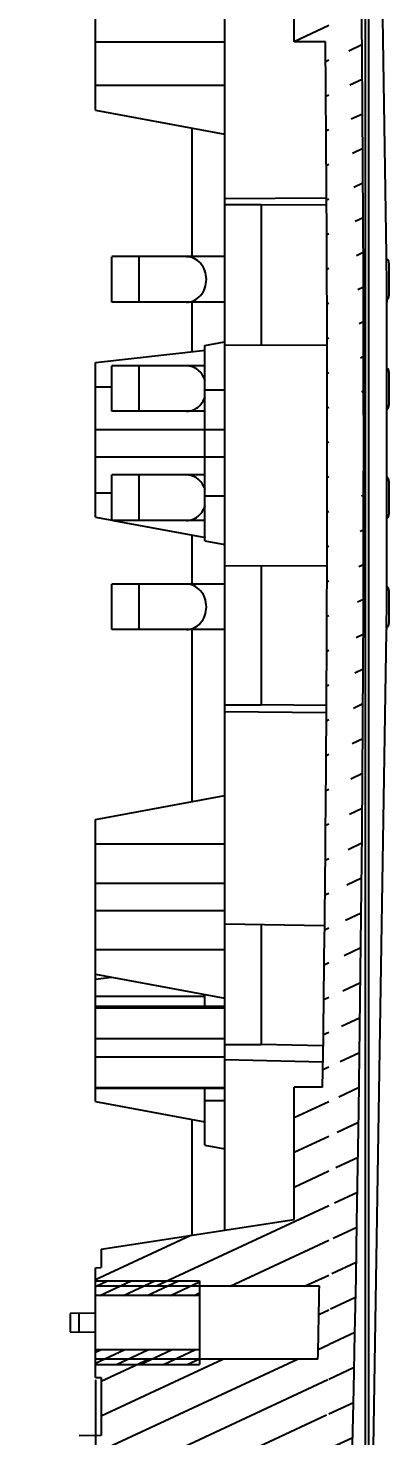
# Model space of a CAD drawing. Header units: millimetres. Extents: x -1 to 407, y -1 to 283.
# Drawn here: x 312.58 to 322.48, y 116.57 to 155.25 of the extents above; entities that cross this region are included whole.
import ezdxf
from ezdxf.enums import TextEntityAlignment as Align

# ---------------------------------------------------------------- set-up
doc = ezdxf.new("R2010")
doc.units = ezdxf.units.MM
doc.header["$LTSCALE"] = 23.1
doc.layers.get('0').update_dxf_attribs({"linetype": 'CONTINUOUS'})
doc.layers.add('_225599', color=7, linetype='CONTINUOUS')
doc.layers.add('_754668', color=7, linetype='CONTINUOUS')
doc.styles.get("Standard").update_dxf_attribs({"font": 'txt', "width": 0.6})
doc.dimstyles.new('DIMSTYLE_4', dxfattribs={"dimtxt": 2.5, "dimasz": 1.8, "dimexe": 0.05, "dimexo": 0.0625, "dimtad": 1, "dimlfac": 2, "dimzin": 0, "dimdsep": 46, "dimtxsty": 'Standard', "dimblk": '_FILLED', "dimblk1": '_FILLED', "dimblk2": '_FILLED', "dimcen": 0.09, "dimadec": 0, "dimazin": 0, "dimtp": 0.01, "dimtm": 0.01, "dimtfac": 1, "dimtofl": 0, "dimtmove": 0, "dimatfit": 3, "dimldrblk": '_FILLED', "dimfxl": 1, "dimtolj": 1, "dimtzin": 0, "dimarcsym": 0})

# ---------------------------------------------------------------- blocks, each defined once
blk = doc.blocks.new('_FILLED')
at = {"color": 0, "linetype": 'ByBlock'}
blk.add_solid([(0, 0), (-1, 0.222), (-1, -0.222)], dxfattribs=at)
blk = doc.blocks.new('*D119')
at = {"color": 2, "linetype": 'Continuous'}
for p, q in [((314.434, 118.105), (314.434, 71.8)), ((317.584, 93.935), (317.584, 71.8)), ((314.434, 71.85), (303.051, 71.85)), ((303.051, 71.85), (316.009, 71.85)), ((317.784, 71.85), (316.009, 71.85)), ((317.584, 71.85), (317.784, 71.85))]:
    blk.add_line(p, q, dxfattribs=at)
at = {"color": 2, "linetype": 'Continuous', "xscale": 1.8, "yscale": 1.8, "zscale": 1.8}
blk.add_blockref('_FILLED', (314.434, 71.85), dxfattribs=at)
at = {"color": 2, "linetype": 'Continuous', "xscale": 1.8, "yscale": 1.8, "zscale": 1.8, "rotation": 180}
blk.add_blockref('_FILLED', (317.584, 71.85), dxfattribs=at)
at = {"color": 2, "linetype": 'Continuous', "width": 0.6}
blk.add_text('6.30', height=2.5, dxfattribs=at).set_placement((309.051, 72.475), align=Align.RIGHT)

msp = doc.modelspace()

# ---------------------------------------------------------------- hatches: boundary and pattern name
at = {"linetype": 'Continuous'}
h = msp.add_hatch(dxfattribs=at)
h.set_pattern_fill('DEFAULT__3', color=2, scale=0.864665, angle=205, style=0, pattern_type=0)
h.set_pattern_definition([(205, (0, 0), (0.365423, -0.7836522), [])])
edge = h.paths.add_edge_path()
edge.add_line((317.5837, 193.123), (317.0837, 193.0792))
edge.add_line((317.5837, 193.698), (317.5837, 193.123))
edge.add_line((317.5837, 193.698), (317.7837, 193.698))
edge.add_line((317.7837, 193.698), (317.7837, 193.848))
edge.add_line((319.8876, 193.7377), (317.7837, 193.848))
edge.add_arc((319.8355, 192.7387), 1.0003, 2.25984, 87.01442)
edge.add_spline(control_points=[(321.7935, 143.848), (321.7935, 160.1632), (321.474, 176.4754), (320.835, 192.7782)], knot_values=[0, 0, 0, 0, 1, 1, 1, 1], weights=[1, 0.9998721, 0.9998721, 1], degree=3, periodic=0)
edge.add_spline(control_points=[(320.835, 94.9178), (321.474, 111.2205), (321.7935, 127.5327), (321.7935, 143.848)], knot_values=[0, 0, 0, 0, 1, 1, 1, 1], weights=[1, 0.9998721, 0.9998721, 1], degree=3, periodic=0)
edge.add_arc((319.8355, 94.9572), 1.0003, 272.98558, 357.74016)
edge.add_line((317.7837, 93.848), (319.8876, 93.9582))
edge.add_line((317.7837, 93.848), (317.7837, 93.998))
edge.add_line((317.5837, 93.998), (317.7837, 93.998))
edge.add_line((317.5837, 94.573), (317.5837, 93.998))
edge.add_line((317.0837, 94.6167), (317.5837, 94.573))
edge.add_line((317.0837, 95.0484), (317.0837, 94.6167))
edge.add_line((319.8445, 95.1931), (317.0837, 95.0484))
edge.add_line((319.8445, 95.1931), (319.8837, 96.2087))
edge.add_line((319.8837, 96.2087), (319.8837, 114.6494))
edge.add_line((313.7337, 114.7031), (319.8837, 114.6494))
edge.add_line((313.7337, 114.7031), (313.7337, 116.3168))
edge.add_spline(control_points=[(313.9793, 116.5667), (313.8349, 116.5642), (313.7337, 116.4612), (313.7337, 116.3168)], knot_values=[0, 0, 0, 0, 1, 1, 1, 1], weights=[1, 0.8088336, 0.8088336, 1], degree=3, periodic=0)
edge.add_line((314.5837, 116.5773), (313.9793, 116.5667))
edge.add_line((314.5837, 118.1664), (314.5837, 116.5773))
edge.add_line((314.4337, 118.1677), (314.5837, 118.1664))
edge.add_line((314.4337, 118.1677), (314.4337, 118.678))
edge.add_line((314.5837, 118.678), (314.4337, 118.678))
edge.add_line((320.5392, 118.678), (314.5837, 118.678))
edge.add_spline(control_points=[(320.5392, 118.678), (320.5527, 119.3446), (320.5656, 120.0113), (320.578, 120.678)], knot_values=[0, 0, 0, 0, 1, 1, 1, 1], weights=[1, 0.9999998, 0.9999998, 1], degree=3, periodic=0)
edge.add_line((320.578, 120.678), (314.4337, 120.678))
edge.add_line((314.4337, 120.678), (314.4337, 121.1883))
edge.add_line((314.4337, 121.1883), (314.5837, 121.1896))
edge.add_line((314.5837, 121.6986), (314.5837, 121.1896))
edge.add_line((314.5837, 121.6986), (319.8837, 122.514))
edge.add_line((319.8837, 122.514), (319.8837, 126.148))
edge.add_line((320.6675, 126.148), (319.8837, 126.148))
edge.add_spline(control_points=[(320.6675, 126.148), (320.8033, 135.7241), (320.8289, 145.3012), (320.7443, 154.878)], knot_values=[0, 0, 0, 0, 1, 1, 1, 1], weights=[1, 0.9999559, 0.9999559, 1], degree=3, periodic=0)
edge.add_line((320.7443, 154.878), (319.8837, 154.878))
edge.add_line((319.8837, 154.878), (319.8837, 155.628))
edge.add_line((319.8837, 155.628), (320.7374, 155.628))
edge.add_spline(control_points=[(320.7374, 155.628), (320.6601, 163.8197), (320.5022, 172.0104), (320.2636, 180.199)], knot_values=[0, 0, 0, 0, 1, 1, 1, 1], weights=[1, 0.9999677, 0.9999677, 1], degree=3, periodic=0)
edge.add_line((314.4337, 180.2528), (320.2636, 180.199))
edge.add_line((314.4337, 180.2528), (314.4337, 180.8119))
edge.add_line((314.5837, 180.8119), (314.4337, 180.8119))
edge.add_line((320.2456, 180.8119), (314.5837, 180.8119))
edge.add_spline(control_points=[(320.2456, 180.8119), (320.2285, 181.3893), (320.211, 181.9666), (320.1931, 182.544)], knot_values=[0, 0, 0, 0, 1, 1, 1, 1], weights=[1, 0.9999998, 0.9999998, 1], degree=3, periodic=0)
edge.add_line((320.1931, 182.544), (314.4337, 182.544))
edge.add_line((314.4337, 182.544), (314.4337, 183.1031))
edge.add_line((320.174, 183.1561), (314.4337, 183.1031))
edge.add_spline(control_points=[(320.174, 183.1561), (320.0758, 186.2721), (319.966, 189.3877), (319.8445, 192.5028)], knot_values=[0, 0, 0, 0, 1, 1, 1, 1], weights=[1, 0.9999953, 0.9999953, 1], degree=3, periodic=0)
edge.add_line((317.0837, 192.6475), (319.8445, 192.5028))
edge.add_line((317.0837, 193.0792), (317.0837, 192.6475))
h = msp.add_hatch(dxfattribs=at)
h.set_pattern_fill('DEFAULT__2', color=2, scale=0.273461, angle=205, style=0, pattern_type=0)
h.set_pattern_definition([(205, (0, 0), (0.11556981, -0.24784027), [])])
edge = h.paths.add_edge_path()
edge.add_line((314.4337, 120.828), (317.2837, 120.828))
edge.add_line((317.2837, 120.828), (317.2837, 120.428))
edge.add_line((317.2837, 120.428), (314.4337, 120.428))
edge.add_line((314.4337, 120.828), (314.4337, 120.428))
edge = h.paths.add_edge_path()
edge.add_line((314.4337, 118.528), (317.2837, 118.528))
edge.add_line((314.4337, 118.928), (314.4337, 118.528))
edge.add_line((317.2837, 118.928), (314.4337, 118.928))
edge.add_line((317.2837, 118.928), (317.2837, 118.528))

# ---------------------------------------------------------------- linework, layer by layer
at = {"color": 7, "linetype": 'Continuous'}
for p, q in [((317.9837, 148.973), (314.8837, 148.973)), ((314.8837, 147.7231), (314.8837, 148.9729)), ((315.6337, 147.723), (315.6337, 148.973)), ((322.4837, 148.802), (322.4837, 147.8939)), ((317.9837, 147.723), (314.8837, 147.723)), ((317.4337, 145.973), (314.8837, 145.973)), ((314.8837, 144.7231), (314.8837, 145.9729)), ((315.6337, 144.723), (315.6337, 145.973)), ((322.4837, 145.802), (322.4837, 144.8939)), ((317.4337, 144.723), (314.8837, 144.723)), ((317.4337, 142.973), (314.8837, 142.973)), ((314.8837, 141.7231), (314.8837, 142.9729)), ((315.6337, 141.723), (315.6337, 142.973)), ((322.4837, 142.802), (322.4837, 141.8939)), ((317.4337, 141.723), (314.8837, 141.723)), ((317.9837, 139.973), (314.8837, 139.973)), ((314.8837, 138.7231), (314.8837, 139.9729)), ((315.6337, 138.723), (315.6337, 139.973)), ((322.4837, 139.802), (322.4837, 138.8939)), ((317.9837, 138.723), (314.8837, 138.723))]:
    msp.add_line(p, q, dxfattribs=at)
for centre, start, end in [((322.3337, 148.802), 0, 53.28067), ((322.3337, 147.8939), 308.97334, 360), ((322.3337, 145.802), 0, 48.58121), ((322.3337, 144.8939), 312.16049, 360), ((322.3337, 142.802), 0, 47.83951), ((322.3337, 141.8939), 311.41879, 360), ((322.3337, 139.802), 0, 51.02666), ((322.3337, 138.8939), 306.71933, 360)]:
    msp.add_arc(centre, 0.15, start, end, dxfattribs=at)
for points, knots in [([(317.474, 148.348), (317.474, 148.4289), (317.447, 148.5893), (317.3296, 148.7962), (317.1502, 148.9385), (317.0036, 148.9729), (316.9327, 148.9729)], [0, 0, 0, 0, 0.2663561, 0.5233996, 0.766783, 1, 1, 1, 1]), ([(316.9327, 147.723), (317.0036, 147.723), (317.1502, 147.7574), (317.3296, 147.8997), (317.447, 148.1067), (317.474, 148.2671), (317.474, 148.348)], [0, 0, 0, 0, 0.233217, 0.4766004, 0.7336439, 1, 1, 1, 1]), ([(317.4379, 145.5724), (317.4188, 145.6298), (317.3661, 145.738), (317.2467, 145.8687), (317.0979, 145.9533), (316.987, 145.9729), (316.9327, 145.9729)], [0, 0, 0, 0, 0.2645352, 0.5187655, 0.7626314, 1, 1, 1, 1]), ([(317.3305, 144.9242), (317.3422, 144.9387), (317.3867, 145), (317.4199, 145.0694), (317.4379, 145.1235)], [0, 0, 0, 0, 0.246138, 1, 1, 1, 1]), ([(316.9327, 144.723), (317.0072, 144.723), (317.1616, 144.7611), (317.2819, 144.8632), (317.3305, 144.9242)], [0, 0, 0, 0, 0.4884332, 1, 1, 1, 1]), ([(317.3305, 142.7718), (317.2819, 142.8327), (317.1616, 142.9349), (317.0072, 142.9729), (316.9327, 142.9729)], [0, 0, 0, 0, 0.5115668, 1, 1, 1, 1]), ([(317.4379, 142.5724), (317.4318, 142.5907), (317.4049, 142.6614), (317.3657, 142.7277), (317.3305, 142.7718)], [0, 0, 0, 0, 0.2545893, 1, 1, 1, 1]), ([(316.9327, 141.723), (316.987, 141.723), (317.0979, 141.7426), (317.2467, 141.8272), (317.3661, 141.9579), (317.4188, 142.0661), (317.4379, 142.1235)], [0, 0, 0, 0, 0.2373686, 0.4812345, 0.7354648, 1, 1, 1, 1]), ([(317.474, 139.348), (317.474, 139.4289), (317.447, 139.5893), (317.3296, 139.7962), (317.1502, 139.9385), (317.0036, 139.9729), (316.9327, 139.9729)], [0, 0, 0, 0, 0.2663561, 0.5233996, 0.766783, 1, 1, 1, 1]), ([(316.9327, 138.723), (317.0036, 138.723), (317.1502, 138.7574), (317.3296, 138.8997), (317.447, 139.1067), (317.474, 139.2671), (317.474, 139.348)], [0, 0, 0, 0, 0.233217, 0.4766004, 0.7336439, 1, 1, 1, 1])]:
    msp.add_open_spline(points, degree=3, knots=knots, dxfattribs=at)
at = {"layer": '_225599', "color": 7, "linetype": 'Continuous'}
for p, q in [((314.4337, 120.828), (317.2837, 120.828)), ((314.4337, 118.528), (314.4337, 120.828)), ((317.2837, 120.828), (317.2837, 118.528)), ((317.2837, 120.428), (314.4337, 120.428)), ((317.2837, 118.928), (314.4337, 118.928)), ((314.4337, 118.528), (317.2837, 118.528))]:
    msp.add_line(p, q, dxfattribs=at)
at = {"layer": '_754668', "color": 7, "linetype": 'Continuous'}
for p, q in [((321.8456, 105.9162), (321.8456, 181.7795)), ((321.8458, 105.931), (321.8458, 181.7649)), ((322.423, 149.0205), (321.9327, 179.2331)), ((321.9327, 108.4629), (321.9327, 179.2331)), ((319.8837, 154.878), (319.8837, 178.953)), ((317.9837, 122.2217), (317.9837, 178.095)), ((314.4337, 153.002), (314.4337, 157.252)), ((314.4337, 154.878), (317.9837, 154.878)), ((320.7443, 154.878), (319.8837, 154.878)), ((317.9837, 153.6746), (314.4337, 153.6746)), ((314.4337, 153.002), (317.9837, 152.344)), ((317.0837, 148.973), (317.0837, 152.5108)), ((320.7575, 150.5845), (317.9837, 150.5593)), ((318.9837, 150.3945), (317.9837, 150.3945)), ((318.9837, 150.3945), (320.758, 150.4106)), ((318.9837, 150.3945), (318.9837, 146.5476)), ((322.4232, 148.9693), (322.423, 149.0205)), ((322.4233, 148.932), (322.4232, 148.9693)), ((322.4237, 148.8235), (322.4233, 148.932)), ((322.4254, 148.348), (322.4237, 148.8235)), ((322.4271, 147.8726), (322.4254, 148.348)), ((322.4275, 147.7678), (322.4271, 147.8726)), ((317.0837, 146.3639), (317.0837, 147.723)), ((322.4276, 147.7267), (322.4275, 147.7678)), ((322.4275, 147.7678), (322.4276, 147.7267)), ((322.4278, 147.6755), (322.4276, 147.7267)), ((322.4318, 146.0203), (322.4278, 147.6755)), ((317.4337, 146.529), (317.9681, 146.628)), ((314.4337, 146.062), (317.4478, 146.4054)), ((317.4337, 141.1669), (317.4337, 146.529)), ((317.9837, 146.544), (320.7699, 146.5542)), ((314.4337, 141.812), (314.4337, 146.062)), ((322.4319, 145.9691), (322.4318, 146.0203)), ((322.4319, 145.9239), (322.4319, 145.9691)), ((322.432, 145.8234), (322.4319, 145.9239)), ((322.4326, 145.348), (322.432, 145.8234)), ((314.8837, 145.3893), (314.4337, 145.3893)), ((317.9837, 145.3003), (317.4337, 145.3003)), ((322.4332, 144.8726), (322.4326, 145.348)), ((322.4333, 144.7734), (322.4332, 144.8726)), ((322.4334, 144.7268), (322.4333, 144.7734)), ((322.4334, 144.6756), (322.4334, 144.7268)), ((322.4334, 143.0203), (322.4334, 144.6756)), ((314.4337, 144.223), (317.9837, 144.223)), ((314.4337, 143.473), (317.9837, 143.473)), ((322.4326, 142.348), (322.4332, 142.8234)), ((322.4332, 142.8234), (322.4333, 142.9225)), ((322.4333, 142.9225), (322.4334, 142.9691)), ((322.4334, 142.9691), (322.4334, 143.0203)), ((314.4337, 142.4846), (314.8837, 142.4846)), ((317.4337, 142.3956), (317.9837, 142.3956)), ((322.432, 141.8726), (322.4326, 142.348)), ((314.4337, 141.812), (314.8847, 141.7284)), ((314.9139, 141.723), (317.4496, 141.253)), ((322.4278, 140.0204), (322.4318, 141.6756)), ((322.4318, 141.6756), (322.4319, 141.7268)), ((322.4319, 141.7721), (322.432, 141.8726)), ((322.4319, 141.7268), (322.4319, 141.7721)), ((317.0837, 139.973), (317.0837, 141.3208)), ((317.4337, 141.1669), (317.9837, 141.065)), ((320.7882, 140.4667), (317.9837, 140.4795)), ((318.9837, 140.4749), (318.9837, 136.6545)), ((322.4254, 139.348), (322.4271, 139.8234)), ((322.4271, 139.8234), (322.4275, 139.9281)), ((322.4275, 139.9281), (322.4276, 139.9692)), ((322.4276, 139.9692), (322.4278, 140.0204)), ((322.4237, 138.8725), (322.4254, 139.348)), ((317.0837, 133.9941), (317.0837, 138.723)), ((321.9327, 108.4629), (322.423, 138.6755)), ((322.423, 138.6754), (322.4232, 138.7267)), ((322.4233, 138.764), (322.4232, 138.7266)), ((322.4233, 138.764), (322.4237, 138.8725)), ((317.9837, 136.6545), (318.9837, 136.6545)), ((320.7559, 136.6367), (318.9837, 136.6545)), ((317.9837, 136.4734), (320.7543, 136.4457)), ((314.4337, 133.503), (317.9837, 134.1609)), ((314.4337, 125.753), (314.4337, 133.503)), ((317.9837, 132.8303), (314.4337, 132.8303)), ((314.4337, 131.753), (317.9837, 131.753)), ((314.4337, 131.003), (317.9837, 131.003)), ((320.7049, 130.5805), (317.9837, 130.6292)), ((318.9837, 130.6113), (318.9837, 127.3214)), ((317.9837, 129.9256), (314.4337, 129.9256)), ((314.4337, 129.253), (317.9837, 128.595)), ((314.4337, 129.1154), (314.8685, 129.1724)), ((317.4337, 128.6398), (314.4337, 128.6398)), ((317.4337, 128.3615), (317.4337, 128.6903)), ((317.9837, 128.3615), (314.4337, 128.3615)), ((314.4337, 128.3333), (317.9837, 128.3333)), ((314.4337, 127.4865), (317.9837, 127.4865)), ((317.9837, 127.3214), (318.9837, 127.3214)), ((320.6771, 127.2825), (318.9837, 127.3214)), ((314.4337, 126.9865), (317.9837, 126.9865)), ((317.9837, 126.9054), (320.6734, 126.8436)), ((314.4337, 126.1396), (317.9837, 126.1396)), ((320.6675, 126.148), (319.8837, 126.148)), ((319.8837, 122.514), (319.8837, 126.148)), ((317.9837, 126.1115), (314.4337, 126.1115)), ((314.4337, 125.753), (317.4337, 125.1969)), ((317.4337, 124.5554), (317.4337, 126.1115)), ((317.4337, 125.7856), (317.9837, 125.7856)), ((317.0837, 122.0833), (317.0837, 125.2618)), ((317.4337, 124.5554), (317.9837, 124.4535)), ((314.5837, 121.6986), (319.8837, 122.514)), ((314.5837, 121.6986), (314.5837, 121.1896)), ((314.4337, 121.1883), (314.5837, 121.1896)), ((314.4337, 120.678), (314.4337, 121.1883)), ((320.578, 120.678), (314.4337, 120.678)), ((314.4337, 119.9383), (313.7337, 119.9321)), ((313.7337, 119.9321), (313.7337, 119.4238)), ((313.9793, 119.4216), (313.9793, 119.9343)), ((313.7337, 119.4238), (314.4337, 119.4177)), ((320.5392, 118.678), (314.4337, 118.678)), ((314.4337, 118.1677), (314.4337, 118.678)), ((314.4337, 118.1677), (314.5837, 118.1664)), ((314.5837, 118.1664), (314.5837, 116.5773)), ((314.5837, 116.5773), (313.9793, 116.5667))]:
    msp.add_line(p, q, dxfattribs=at)
for radius, start, end in [(1249.3598, 357.7554816, 2.2445184), (1248.3593, 359.1875983, 0.506249), (1248.3593, 358.8446976, 358.9365086)]:
    msp.add_arc((-927.5663, 143.848), radius, start, end, dxfattribs=at)

# ---------------------------------------------------------------- dimensions: what is measured, and where the dimension line sits
at = {"color": 2, "linetype": 'Continuous'}
dim = msp.add_linear_dim(base=(314.4337, 71.8502), p1=(317.5837, 93.998), p2=(314.4337, 118.1677), angle=180, dimstyle='DIMSTYLE_4', dxfattribs=at)
dim.commit()
dim.dimension.update_dxf_attribs({"geometry": '*D119', "text_midpoint": (306.0509, 71.8502), "dimtype": 160})

doc.saveas('drawing.dxf')
